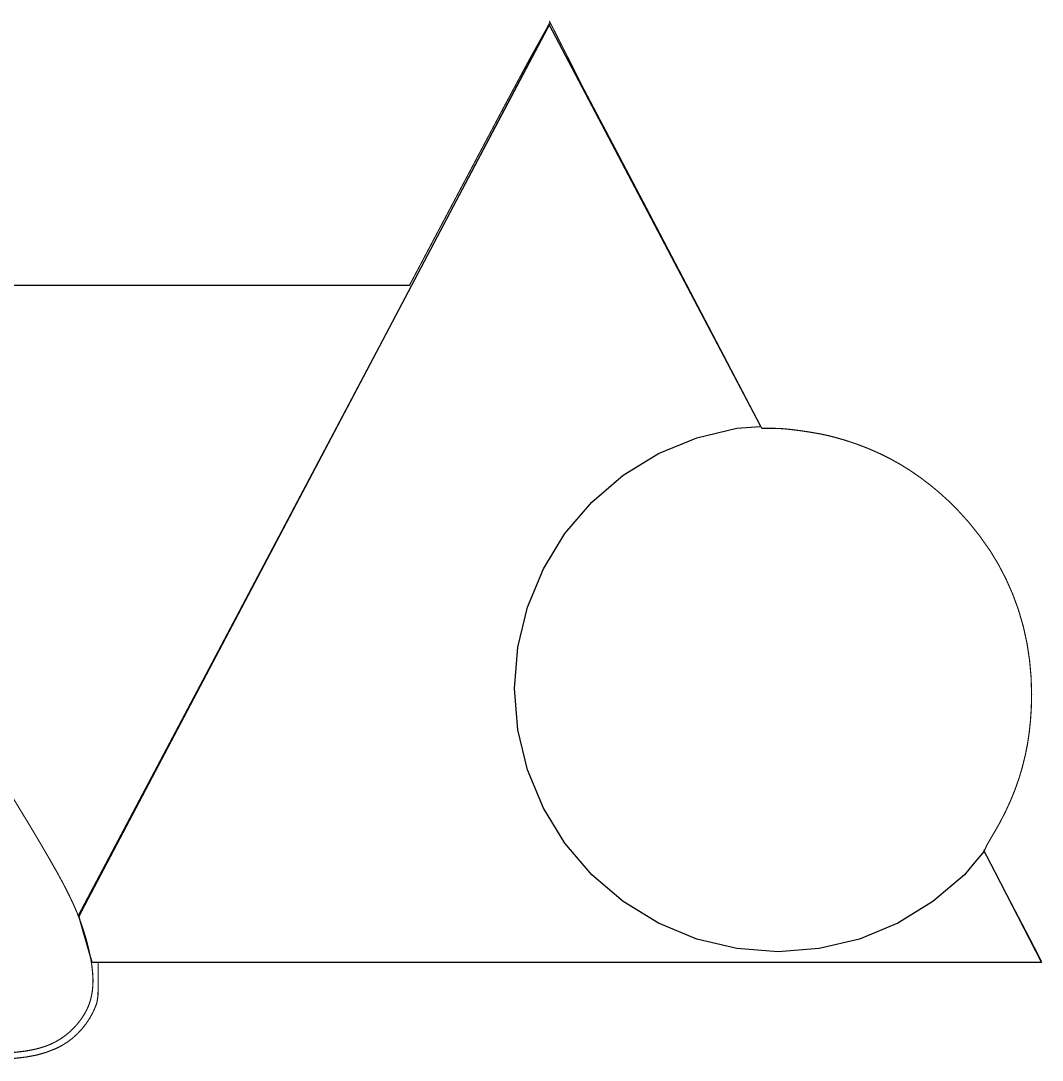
# Model space of a CAD drawing. Header units: millimetres. Extents: x -570 to 1662, y -720 to 838.
# Drawn here: x 813.01 to 824.52, y 796.16 to 807.87 of the extents above; entities that cross this region are included whole.
import ezdxf

# ---------------------------------------------------------------- set-up
doc = ezdxf.new("R2010")
doc.units = ezdxf.units.MM
doc.layers.add('BottomOverlay', color=54, linetype='Continuous')

msp = doc.modelspace()

# ---------------------------------------------------------------- linework, layer by layer
at = {"layer": 'BottomOverlay'}
for p, q in [((818.965, 807.828), (813.73, 797.904)), ((821.345, 803.308), (818.965, 807.828)), ((820.627, 803.172), (821.08, 803.281)), ((821.08, 803.281), (821.343, 803.301)), ((821.343, 803.301), (821.345, 803.308)), ((821.343, 803.301), (821.343, 803.301)), ((820.196, 802.994), (820.627, 803.172)), ((819.799, 802.75), (820.196, 802.994)), ((819.445, 802.448), (819.799, 802.75)), ((819.142, 802.094), (819.445, 802.448)), ((818.899, 801.696), (819.142, 802.094)), ((818.721, 801.266), (818.899, 801.696)), ((818.612, 800.813), (818.721, 801.266)), ((818.575, 800.349), (818.612, 800.813)), ((818.612, 799.884), (818.575, 800.349)), ((818.721, 799.431), (818.612, 799.884)), ((818.899, 799.001), (818.721, 799.431)), ((819.142, 798.604), (818.899, 799.001)), ((819.445, 798.25), (819.142, 798.604)), ((823.866, 798.517), (823.744, 798.368)), ((823.896, 798.457), (823.866, 798.517)), ((823.744, 798.368), (823.643, 798.25)), ((823.99, 798.277), (823.896, 798.457)), ((819.799, 797.947), (819.445, 798.25)), ((823.643, 798.25), (823.289, 797.947)), ((823.99, 798.277), (823.99, 798.277)), ((824.514, 797.266), (823.99, 798.277)), ((813.73, 797.904), (813.664, 797.774)), ((820.196, 797.704), (819.799, 797.947)), ((823.289, 797.947), (822.892, 797.704)), ((813.664, 797.774), (813.81, 797.265)), ((820.627, 797.525), (820.196, 797.704)), ((822.892, 797.704), (822.461, 797.525)), ((821.08, 797.417), (820.627, 797.525)), ((822.461, 797.525), (822.008, 797.417)), ((821.544, 797.38), (821.08, 797.417)), ((822.008, 797.417), (821.544, 797.38)), ((813.81, 797.265), (813.973, 797.266)), ((813.973, 797.266), (824.514, 797.266))]:
    msp.add_line(p, q, dxfattribs=at)
at = {"layer": 'BottomOverlay', "const_width": 0.0127}
for points in [[(818.963, 807.834), (818.974, 807.855)], [(818.969, 807.865), (819.323, 807.166)], [(813.661, 797.795), (818.964, 807.818)], [(818.724, 807.402), (818.963, 807.833)], [(818.469, 806.927), (818.724, 807.402)], [(819.322, 807.164), (819.71, 806.429)], [(818.17, 806.362), (818.469, 806.927)], [(817.39, 804.89), (818.17, 806.362)], [(819.71, 806.429), (820.169, 805.556)], [(820.169, 805.556), (821.361, 803.279)], [(811.355, 804.89), (814.373, 804.89)], [(814.373, 804.89), (817.39, 804.89)], [(821.361, 803.279), (821.501, 803.279)], [(821.641, 803.271), (821.641, 803.271)], [(821.82, 803.25), (821.82, 803.25)], [(822.555, 803.054), (822.555, 803.054)], [(824.189, 801.41), (824.189, 801.41)], [(824.348, 800.864), (824.348, 800.864)], [(824.375, 799.856), (824.375, 799.856)], [(824.296, 799.458), (824.296, 799.458)], [(824.161, 799.079), (824.161, 799.079)], [(813.124, 798.783), (813.124, 798.783)], [(823.93, 798.641), (823.97, 798.709)], [(823.97, 798.709), (823.97, 798.709)], [(823.896, 798.582), (823.93, 798.641)], [(823.867, 798.515), (823.896, 798.582)], [(823.867, 798.515), (823.959, 798.335)], [(813.422, 798.272), (813.422, 798.272)], [(823.959, 798.335), (824.063, 798.135)], [(824.063, 798.135), (824.187, 797.899)], [(813.602, 797.92), (813.602, 797.92)], [(824.187, 797.899), (824.31, 797.664)], [(824.31, 797.664), (824.415, 797.463)], [(813.717, 797.625), (813.717, 797.625)], [(824.415, 797.463), (824.507, 797.284)], [(813.796, 797.318), (813.796, 797.318)], [(813.883, 797.262), (819.196, 797.262)], [(813.883, 797.042), (813.883, 797.262)], [(819.196, 797.262), (822.799, 797.263)], [(822.799, 797.263), (824.514, 797.265)], [(813.824, 797.07), (813.824, 797.07)], [(813.881, 796.913), (813.883, 797.042)], [(813.802, 796.86), (813.802, 796.86)], [(813.597, 796.512), (813.597, 796.512)], [(813.073, 796.265), (813.073, 796.265)]]:
    msp.add_lwpolyline(points, dxfattribs=at)
at = {"layer": 'BottomOverlay', "const_width": 0.00635}
for points in [[(818.965, 807.865, 1), (818.972, 807.865, 1)], [(818.971, 807.855, 1), (818.977, 807.855, 1)], [(818.959, 807.834, 1), (818.966, 807.834, 1)], [(818.959, 807.833, 1), (818.966, 807.833, 1)], [(818.959, 807.833, 1), (818.966, 807.833, 1)], [(818.961, 807.818, 1), (818.967, 807.818, 1)], [(818.967, 807.828, 1), (818.974, 807.828, 1)], [(818.721, 807.402, 1), (818.727, 807.402, 1)], [(818.721, 807.402, 1), (818.727, 807.402, 1)], [(819.319, 807.164, 1), (819.326, 807.164, 1)], [(819.32, 807.166, 1), (819.326, 807.166, 1)], [(818.466, 806.927, 1), (818.473, 806.927, 1)], [(818.466, 806.927, 1), (818.473, 806.927, 1)], [(818.166, 806.362, 1), (818.173, 806.362, 1)], [(818.166, 806.362, 1), (818.173, 806.362, 1)], [(819.707, 806.429, 1), (819.714, 806.429, 1)], [(819.707, 806.429, 1), (819.714, 806.429, 1)], [(820.165, 805.556, 1), (820.172, 805.556, 1)], [(820.165, 805.556, 1), (820.172, 805.556, 1)], [(814.369, 804.89, 1), (814.376, 804.89, 1)], [(814.369, 804.89, 1), (814.376, 804.89, 1)], [(817.387, 804.89, 1), (817.393, 804.89, 1)], [(817.387, 804.89, 1), (817.393, 804.89, 1)], [(821.358, 803.279, 1), (821.364, 803.279, 1)], [(821.358, 803.279, 1), (821.364, 803.279, 1)], [(821.498, 803.279, 1), (821.504, 803.279, 1)], [(821.498, 803.279, 1), (821.504, 803.279, 1)], [(821.638, 803.271, 1), (821.644, 803.271, 1)], [(821.638, 803.271, 1), (821.644, 803.271, 1)], [(821.639, 803.271, 1), (821.645, 803.271, 1)], [(821.641, 803.271, 1), (821.647, 803.271, 1)], [(821.817, 803.25, 1), (821.823, 803.25, 1)], [(821.817, 803.25, 1), (821.823, 803.25, 1)], [(821.817, 803.249, 1), (821.823, 803.249, 1)], [(821.817, 803.249, 1), (821.823, 803.249, 1)], [(822.002, 803.219, 1), (822.008, 803.219, 1)], [(822.001, 803.219, 1), (822.007, 803.219, 1)], [(822.163, 803.183, 1), (822.17, 803.183, 1)], [(822.163, 803.183, 1), (822.169, 803.183, 1)], [(822.552, 803.054, 1), (822.558, 803.054, 1)], [(822.552, 803.054, 1), (822.558, 803.054, 1)], [(822.552, 803.054, 1), (822.558, 803.054, 1)], [(822.552, 803.054, 1), (822.558, 803.054, 1)], [(822.914, 802.875, 1), (822.921, 802.875, 1)], [(822.914, 802.875, 1), (822.921, 802.875, 1)], [(823.245, 802.649, 1), (823.251, 802.649, 1)], [(823.249, 802.645, 1), (823.255, 802.645, 1)], [(823.554, 802.37, 1), (823.56, 802.37, 1)], [(823.557, 802.366, 1), (823.564, 802.366, 1)], [(823.92, 801.915, 1), (823.927, 801.915, 1)], [(823.923, 801.91, 1), (823.93, 801.91, 1)], [(824.185, 801.411, 1), (824.192, 801.411, 1)], [(824.185, 801.411, 1), (824.192, 801.411, 1)], [(824.186, 801.41, 1), (824.192, 801.41, 1)], [(824.186, 801.41, 1), (824.192, 801.41, 1)], [(824.345, 800.864, 1), (824.351, 800.864, 1)], [(824.345, 800.864, 1), (824.351, 800.864, 1)], [(824.345, 800.863, 1), (824.351, 800.863, 1)], [(824.345, 800.863, 1), (824.351, 800.863, 1)], [(824.398, 800.279, 1), (824.405, 800.279, 1)], [(824.398, 800.278, 1), (824.405, 800.278, 1)], [(824.372, 799.858, 1), (824.378, 799.858, 1)], [(824.371, 799.856, 1), (824.378, 799.856, 1)], [(824.371, 799.856, 1), (824.378, 799.856, 1)], [(824.371, 799.852, 1), (824.377, 799.852, 1)], [(824.292, 799.458, 1), (824.299, 799.458, 1)], [(824.292, 799.458, 1), (824.299, 799.458, 1)], [(824.293, 799.46, 1), (824.299, 799.46, 1)], [(824.293, 799.46, 1), (824.299, 799.46, 1)], [(824.158, 799.079, 1), (824.165, 799.079, 1)], [(824.158, 799.079, 1), (824.165, 799.079, 1)], [(824.159, 799.08, 1), (824.165, 799.08, 1)], [(824.159, 799.08, 1), (824.165, 799.08, 1)], [(813.121, 798.783, 1), (813.127, 798.783, 1)], [(813.121, 798.783, 1), (813.127, 798.783, 1)], [(813.123, 798.78, 1), (813.129, 798.78, 1)], [(813.124, 798.779, 1), (813.13, 798.779, 1)], [(823.968, 798.71, 1), (823.974, 798.71, 1)], [(823.967, 798.709, 1), (823.973, 798.709, 1)], [(823.967, 798.709, 1), (823.973, 798.709, 1)], [(823.967, 798.709, 1), (823.973, 798.709, 1)], [(823.927, 798.641, 1), (823.933, 798.641, 1)], [(823.927, 798.641, 1), (823.933, 798.641, 1)], [(823.861, 798.523, 1), (823.868, 798.523, 1)], [(823.861, 798.523, 1), (823.868, 798.523, 1)], [(823.864, 798.531, 1), (823.87, 798.531, 1)], [(823.864, 798.515, 1), (823.87, 798.515, 1)], [(823.864, 798.515, 1), (823.87, 798.515, 1)], [(823.864, 798.515, 1), (823.87, 798.515, 1)], [(823.892, 798.582, 1), (823.899, 798.582, 1)], [(823.892, 798.582, 1), (823.899, 798.582, 1)], [(813.417, 798.276, 1), (813.423, 798.276, 1)], [(813.419, 798.272, 1), (813.425, 798.272, 1)], [(813.419, 798.272, 1), (813.426, 798.272, 1)], [(813.419, 798.272, 1), (813.426, 798.272, 1)], [(823.956, 798.335, 1), (823.962, 798.335, 1)], [(823.956, 798.335, 1), (823.962, 798.335, 1)], [(824.06, 798.135, 1), (824.067, 798.135, 1)], [(824.06, 798.135, 1), (824.067, 798.135, 1)], [(813.597, 797.924, 1), (813.604, 797.924, 1)], [(813.599, 797.92, 1), (813.605, 797.92, 1)], [(813.599, 797.92, 1), (813.605, 797.92, 1)], [(813.6, 797.918, 1), (813.606, 797.918, 1)], [(824.184, 797.899, 1), (824.19, 797.899, 1)], [(824.184, 797.899, 1), (824.19, 797.899, 1)], [(813.658, 797.795, 1), (813.664, 797.795, 1)], [(824.307, 797.664, 1), (824.314, 797.664, 1)], [(824.307, 797.664, 1), (824.314, 797.664, 1)], [(813.713, 797.628, 1), (813.719, 797.628, 1)], [(813.713, 797.625, 1), (813.72, 797.625, 1)], [(813.713, 797.625, 1), (813.72, 797.625, 1)], [(813.714, 797.623, 1), (813.721, 797.623, 1)], [(824.411, 797.463, 1), (824.418, 797.463, 1)], [(824.411, 797.463, 1), (824.418, 797.463, 1)], [(813.793, 797.318, 1), (813.799, 797.318, 1)], [(813.793, 797.318, 1), (813.799, 797.318, 1)], [(813.793, 797.318, 1), (813.799, 797.318, 1)], [(813.793, 797.318, 1), (813.799, 797.318, 1)], [(813.88, 797.262, 1), (813.886, 797.262, 1)], [(813.88, 797.262, 1), (813.886, 797.262, 1)], [(819.193, 797.262, 1), (819.199, 797.262, 1)], [(819.193, 797.262, 1), (819.199, 797.262, 1)], [(822.796, 797.263, 1), (822.802, 797.263, 1)], [(822.796, 797.263, 1), (822.802, 797.263, 1)], [(824.504, 797.284, 1), (824.51, 797.284, 1)], [(824.504, 797.284, 1), (824.51, 797.284, 1)], [(824.506, 797.274, 1), (824.512, 797.274, 1)], [(824.511, 797.265, 1), (824.517, 797.265, 1)], [(813.821, 797.071, 1), (813.827, 797.071, 1)], [(813.821, 797.07, 1), (813.827, 797.07, 1)], [(813.821, 797.07, 1), (813.827, 797.07, 1)], [(813.821, 797.071, 1), (813.827, 797.071, 1)], [(813.88, 797.042, 1), (813.886, 797.042, 1)], [(813.88, 797.042, 1), (813.886, 797.042, 1)], [(813.799, 796.86, 1), (813.805, 796.86, 1)], [(813.799, 796.86, 1), (813.805, 796.86, 1)], [(813.798, 796.86, 1), (813.805, 796.86, 1)], [(813.799, 796.861, 1), (813.805, 796.861, 1)], [(813.87, 796.837, 1), (813.877, 796.837, 1)], [(813.87, 796.838, 1), (813.877, 796.838, 1)], [(813.878, 796.913, 1), (813.884, 796.913, 1)], [(813.878, 796.912, 1), (813.884, 796.912, 1)], [(813.853, 796.776, 1), (813.86, 796.776, 1)], [(813.853, 796.775, 1), (813.859, 796.775, 1)], [(813.723, 796.677, 1), (813.729, 796.677, 1)], [(813.723, 796.677, 1), (813.73, 796.677, 1)], [(813.82, 796.7, 1), (813.827, 796.7, 1)], [(813.82, 796.7, 1), (813.827, 796.7, 1)], [(813.594, 796.512, 1), (813.601, 796.512, 1)], [(813.594, 796.512, 1), (813.601, 796.512, 1)], [(813.594, 796.512, 1), (813.601, 796.512, 1)], [(813.594, 796.512, 1), (813.601, 796.512, 1)], [(813.447, 796.395, 1), (813.453, 796.395, 1)], [(813.447, 796.395, 1), (813.453, 796.395, 1)], [(813.645, 796.457, 1), (813.651, 796.457, 1)], [(813.645, 796.457, 1), (813.652, 796.457, 1)], [(813.069, 796.264, 1), (813.076, 796.264, 1)], [(813.07, 796.265, 1), (813.076, 796.265, 1)], [(813.07, 796.265, 1), (813.076, 796.265, 1)], [(813.07, 796.265, 1), (813.076, 796.265, 1)], [(813.279, 796.315, 1), (813.286, 796.315, 1)], [(813.279, 796.315, 1), (813.286, 796.315, 1)], [(813.403, 796.291, 1), (813.409, 796.291, 1)], [(813.405, 796.292, 1), (813.411, 796.292, 1)], [(813.071, 796.196, 1), (813.077, 796.196, 1)], [(813.075, 796.197, 1), (813.081, 796.197, 1)]]:
    msp.add_lwpolyline(points, format="xyb", close=True, dxfattribs=at)
at = {"layer": 'BottomOverlay', "const_width": 0.0127}
for points in [[(818.963, 807.833, -0.262812), (818.971, 807.828)], [(821.501, 803.279, -0.023566), (821.642, 803.271)], [(821.644, 803.271, -0.010909), (821.82, 803.249)], [(821.82, 803.249, -0.010909), (822.004, 803.219)], [(822.005, 803.219, -0.016146), (822.166, 803.183)], [(822.166, 803.183, -0.034047), (822.555, 803.054)], [(822.555, 803.054, -0.035795), (822.918, 802.875)], [(822.918, 802.875, -0.035358), (823.252, 802.645)], [(823.248, 802.649, -0.0323), (823.557, 802.37)], [(823.561, 802.366, -0.046722), (823.926, 801.91)], [(823.924, 801.915, -0.05022), (824.188, 801.411)], [(824.188, 801.411, -0.05022), (824.348, 800.863)], [(824.348, 800.863, -0.046284), (824.401, 800.279)], [(824.401, 800.278, -0.03099), (824.374, 799.852)], [(824.375, 799.858, -0.035795), (824.296, 799.46)], [(812.536, 799.726, -0.008291), (813.127, 798.779)], [(824.296, 799.46, -0.036231), (824.162, 799.08)], [(824.162, 799.08, -0.032737), (823.971, 798.71)], [(813.126, 798.78, -0.006545), (813.42, 798.276)], [(823.865, 798.523, -0.127659), (823.867, 798.531)], [(823.867, 798.515, -0.117915), (823.865, 798.523)], [(813.422, 798.272, -0.020947), (813.6, 797.924)], [(813.603, 797.918, -0.029679), (813.717, 797.623)], [(813.716, 797.628, -0.029243), (813.796, 797.318)], [(813.796, 797.318, -0.041475), (813.824, 797.071)], [(824.507, 797.284, -0.118358), (824.509, 797.274)], [(813.824, 797.071, -0.067735), (813.802, 796.861)], [(813.802, 796.86, -0.074313), (813.726, 796.677)], [(813.874, 796.838, -0.047596), (813.857, 796.776)], [(813.881, 796.912, -0.034921), (813.873, 796.837)], [(813.856, 796.775, -0.023566), (813.824, 796.7)], [(813.726, 796.677, -0.061601), (813.597, 796.512)], [(813.824, 796.7, -0.083972), (813.648, 796.457)], [(813.597, 796.512, -0.055909), (813.45, 796.395)], [(813.45, 796.395, -0.058535), (813.283, 796.315)], [(813.648, 796.457, -0.089248), (813.406, 796.291)], [(813.072, 796.264, -0.021384), (812.794, 796.237)], [(813.282, 796.315, -0.047159), (813.073, 796.265)], [(813.408, 796.292, -0.071681), (813.078, 796.197)], [(813.074, 796.196, -0.034047), (812.636, 796.166)]]:
    msp.add_lwpolyline(points, format="xyb", dxfattribs=at)

doc.saveas('drawing.dxf')
